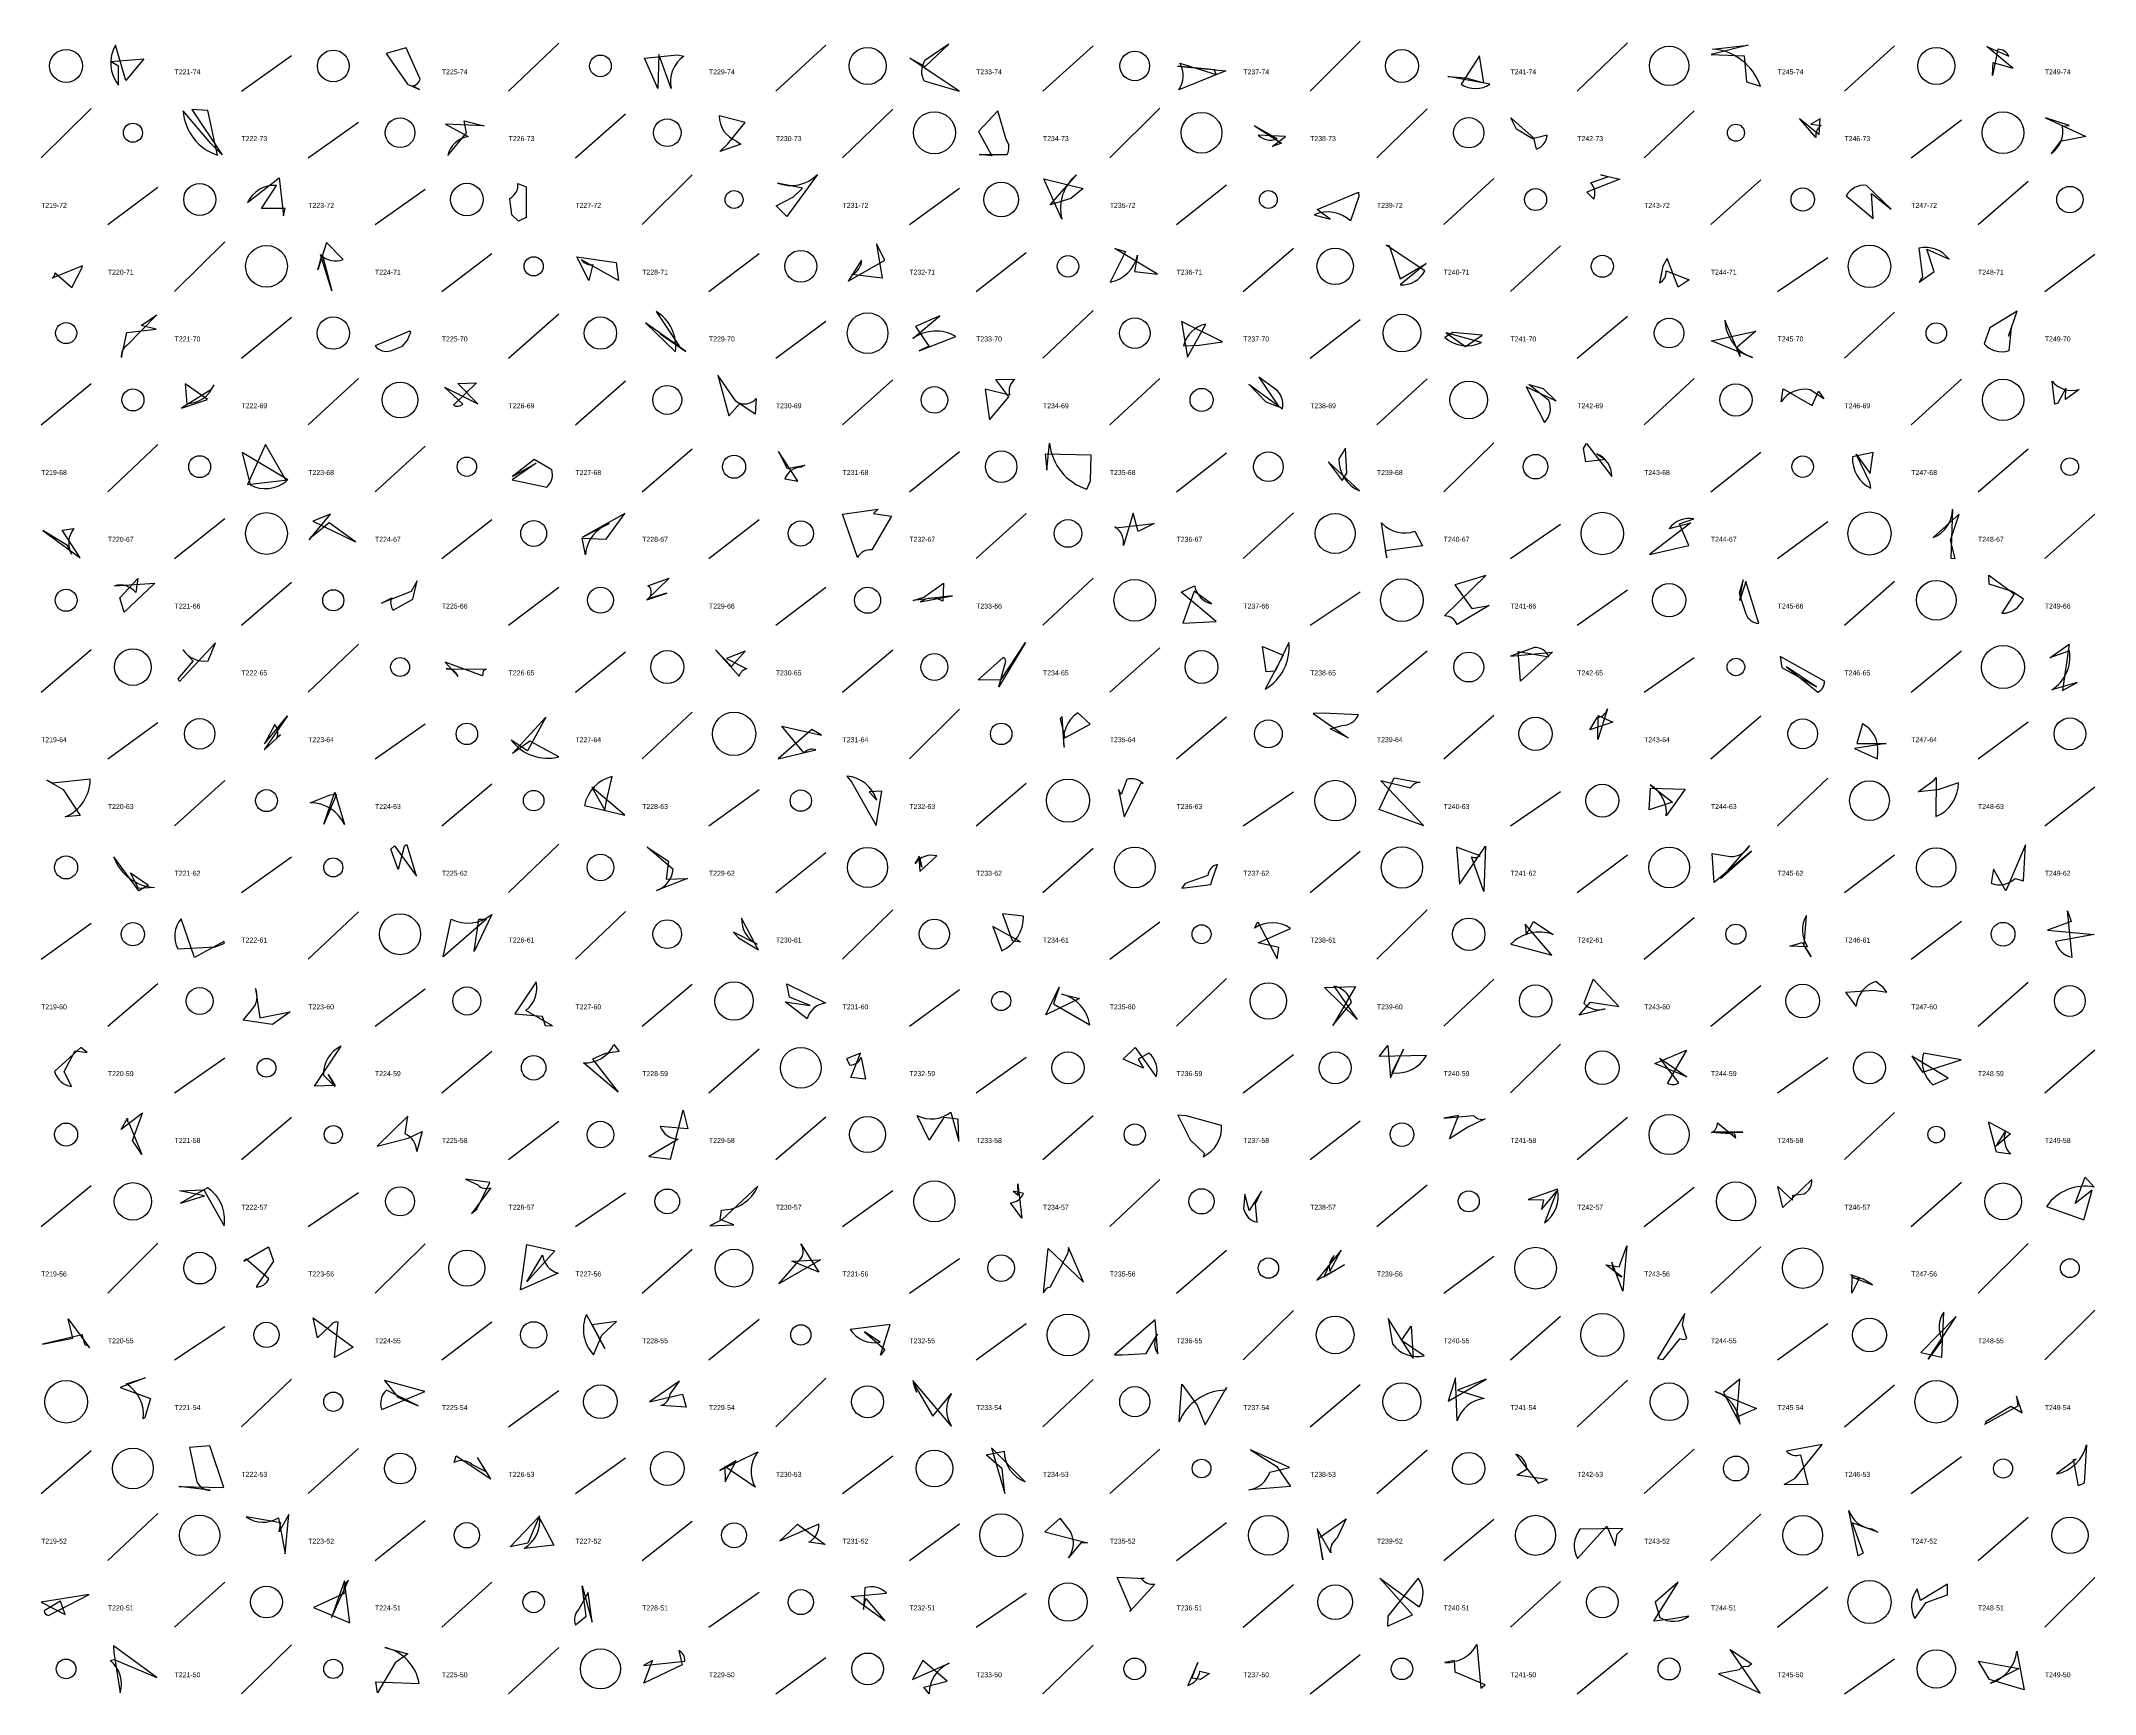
# Model space of a CAD drawing. Header units: millimetres. Extents: x -1 to 9990, y 0 to 15990.
# Drawn here: x 8760 to 9990, y 2000 to 2990 of the extents above; entities that cross this region are included whole.
import ezdxf

# ---------------------------------------------------------------- set-up
doc = ezdxf.new("R2010")
doc.units = ezdxf.units.MM
doc.layers.add('TEXT', color=3, linetype='Continuous')
doc.layers.add('WALL', color=1, linetype='Continuous')

msp = doc.modelspace()

# ---------------------------------------------------------------- linework, layer by layer
for points in [[(8821.6, 2979.2), (8810.7, 2966.2), (8804.5, 2987.5, 0.3), (8806.3, 2963.4), (8806.3, 2974.8), (8801.6, 2977.6)], [(8979.5, 2964), (8986.6, 2960.9), (8982.4, 2963.1, 0.3), (8987.1, 2967.1), (8978.7, 2985.9), (8966.7, 2982.5)], [(9121.4, 2979.7), (9141.1, 2981.6), (9144.9, 2980.9, 0.3), (9137.4, 2961.4), (9129.9, 2981.8), (9129.4, 2961.4)], [(9289.5, 2974.6), (9303.6, 2988), (9289.3, 2978.2, 0.3), (9288.9, 2966), (9309.8, 2960), (9280.2, 2979.6)], [(9440.5, 2974.8), (9469.5, 2972), (9441.3, 2960.6, 0.3), (9442, 2976.6), (9463.7, 2969.9), (9462.7, 2972.7)], [(9624.1, 2964.8), (9621.4, 2981.1), (9610.5, 2964.1, 0.3), (9627.7, 2964.1), (9602.4, 2968.7), (9613.2, 2967.9)], [(9779.9, 2981.1), (9781.4, 2965.4), (9789.7, 2962.9, 0.3), (9760.9, 2985.1), (9782.3, 2987.4), (9760.1, 2981.9)], [(9940.9, 2973.6), (9925.3, 2986.6), (9938.5, 2980.8, 0.3), (9931.9, 2985), (9928.6, 2969.2), (9929, 2977.1)], [(8868.5, 2921.8), (8861.6, 2928.6), (8845, 2948.1, 0.3), (8865.7, 2921.5), (8859.8, 2948.3), (8850.3, 2949)], [(9025.4, 2939.2), (9002.2, 2940.1), (9015.7, 2932.7, 0.3), (9003.6, 2921.4), (9014.7, 2934.9), (9013.4, 2942.1)], [(9171.3, 2928.4), (9181.6, 2941.2), (9166, 2945.1, 0.3), (9176.4, 2930), (9179, 2928.2), (9166.4, 2923.7)], [(9329.4, 2921.1), (9321.7, 2922), (9338.6, 2922, 0.3), (9338, 2930.9), (9332.9, 2948.2), (9321.4, 2935.8)], [(9640.2, 2944), (9653.7, 2932), (9655.4, 2925.1, 0.3), (9662, 2933.6), (9653.1, 2931.4), (9643.6, 2937.2)], [(9825.5, 2943.4), (9819.8, 2940.2), (9826, 2939.3, 0.3), (9822.9, 2932.2), (9813.1, 2943.6), (9824.9, 2933.9)], [(9984.5, 2932.7), (9969.1, 2929.8), (9963.7, 2922.6, 0.3), (9970.6, 2938.9), (9974.5, 2939.4), (9960.4, 2944)], [(9497.2, 2926.8), (9505.2, 2932.8), (9488.9, 2933.5, 0.3), (9500.2, 2931.4), (9486.6, 2939.1), (9502.9, 2928.7)], [(8906.1, 2889.6), (8892, 2889.7), (8900.9, 2903.5, 0.3), (8883.6, 2893.2), (8902.6, 2908), (8905.1, 2885.3)], [(9046, 2882), (9042, 2885.9), (9040.7, 2895.7, 0.3), (9045.6, 2904.7), (9050.6, 2902.7), (9050.5, 2884.2)], [(9210.7, 2896.7), (9215.9, 2901.9), (9201, 2904.9, 0.3), (9224.9, 2910), (9206.6, 2884.9), (9200.2, 2891.2)], [(9376.7, 2895.6), (9364.3, 2891.9), (9380.1, 2909.7, 0.3), (9371.4, 2883.2), (9360.5, 2907.3), (9384, 2901.7)], [(9705.4, 2907.1), (9685.7, 2899.4), (9689.9, 2895.2, 0.3), (9688, 2905.1), (9698.3, 2908.6), (9694.1, 2909.7)], [(9856.2, 2898.6), (9867.9, 2889.3), (9853.3, 2903.5, 0.3), (9841, 2897.2), (9845.6, 2893.4), (9857.1, 2883.7)], [(9549, 2899.4), (9549.2, 2896.8), (9544.1, 2882.2, 0.3), (9522.5, 2885.9), (9532.1, 2883.2), (9524.3, 2889.1)], [(8928.4, 2862), (8934.2, 2840.3), (8927.3, 2862, 0.3), (8941, 2859.1), (8930.9, 2869.2), (8925.7, 2852.8)], [(9260.3, 2868.5), (9263.7, 2848), (9245.5, 2850.1, 0.3), (9251.4, 2858.6), (9243.4, 2846.2), (9265.4, 2858.7)], [(9574, 2847.6), (9589.4, 2856.6), (9574, 2843.9, 0.3), (9588.7, 2852.3), (9565.6, 2867.7), (9567.3, 2867.5)], [(9893.7, 2851.8), (9889.4, 2865.2), (9902.7, 2859.2, 0.3), (9884.5, 2865.8), (9886.7, 2848.7), (9884.7, 2845.6)], [(8784.5, 2853.8), (8784.9, 2855.2), (8766.6, 2847.9, 0.3), (8768.4, 2851.1), (8768.8, 2850.7), (8778.4, 2842.3)], [(9104.5, 2857.2), (9105.9, 2846.6), (9083.7, 2858.8, 0.3), (9090.5, 2856.1), (9088, 2846.5), (9080.8, 2860.7)], [(9403, 2865.7), (9409.5, 2863.8), (9400.2, 2845.5, 0.3), (9416.6, 2861.6), (9414.9, 2851.9), (9428.6, 2850.3)], [(9733.8, 2859.7), (9731.2, 2855), (9729.3, 2845.1, 0.3), (9733.2, 2852.3), (9747, 2847), (9740.4, 2842.5)], [(8819.9, 2819.5), (8829.3, 2826), (8811.3, 2807.5, 0.3), (8808.1, 2800.4), (8811.3, 2815.4), (8829, 2817.4)], [(9146.2, 2804), (9121.9, 2821.2), (9139.9, 2803.8, 0.3), (9128.3, 2828), (9142.4, 2806.9), (9130.8, 2814.6)], [(9291.7, 2807.1), (9285.9, 2804.4), (9307.8, 2813, 0.3), (9282.1, 2811.7), (9298.2, 2825.4), (9283.6, 2818.9)], [(9443, 2822), (9446.5, 2800.5), (9457.6, 2820.4, 0.3), (9444.2, 2807.3), (9453.6, 2807.8), (9467.5, 2809.7)], [(9775.8, 2806.5), (9777.6, 2801), (9768.3, 2822.8, 0.3), (9785, 2800.3), (9760.4, 2810.4), (9787, 2816.1)], [(9943.5, 2828.1), (9927, 2818.1), (9923.6, 2808.6, 0.3), (9938.6, 2804.5), (9940, 2818.2), (9938.2, 2813.1)], [(8981.5, 2815.5), (8980.6, 2816.2), (8960, 2807.3, 0.3), (8969.4, 2804.4), (8976.5, 2807.2), (8979.5, 2810.8)], [(9623.1, 2813.7), (9605.4, 2815.4), (9600.7, 2812.4, 0.3), (9622.7, 2809.4), (9601.4, 2815.1), (9613.1, 2806.9)], [(8859.7, 2775.2), (8846.3, 2784.7), (8847.2, 2772.7, 0.3), (8863.5, 2784), (8861.7, 2781), (8844.1, 2770.1)], [(9009.5, 2784.9), (9020.7, 2785.3), (9006.9, 2771.8, 0.3), (9012.5, 2772.5), (9001.6, 2782.7), (9021.5, 2772.7)], [(9165.3, 2789.8), (9171.8, 2765.5), (9178.7, 2773, 0.3), (9188.2, 2775.8), (9187.6, 2766.5), (9176.1, 2774.2)], [(9339.5, 2776.9), (9331.7, 2787.3), (9343.1, 2787.4, 0.3), (9340, 2777.8), (9325.4, 2781.5), (9327.9, 2763)], [(9493.6, 2773.7), (9483.2, 2784.4), (9503.5, 2769.7, 0.3), (9498.7, 2781.9), (9489.2, 2788.6), (9501.5, 2770.7)], [(9667.3, 2774.2), (9649.3, 2782.8), (9660.4, 2761.5, 0.3), (9663, 2774.7), (9651, 2784.2), (9659.6, 2781.8)], [(9824.4, 2780.3), (9827.6, 2775.7), (9819.5, 2781.1, 0.3), (9802.1, 2773.9), (9803.3, 2781.6), (9820.7, 2771.7)], [(9967.7, 2773.1), (9965.9, 2772.5), (9964.3, 2786.3, 0.3), (9980.5, 2781.2), (9972.3, 2775.2), (9972.6, 2782.1)], [(8907.7, 2727.2), (8880.5, 2743.5), (8885.2, 2724.1, 0.3), (8906.9, 2726.4), (8894.4, 2748.3), (8883.7, 2724.3)], [(9206.9, 2733.9), (9217.3, 2735.9), (9215.2, 2734.8, 0.3), (9205.4, 2727.7), (9213.3, 2726.3), (9201.6, 2744.1)], [(9361.4, 2742.5), (9362.4, 2732.9), (9364, 2749.1, 0.3), (9386.3, 2721.5), (9388.5, 2726.5), (9388.8, 2741.8)], [(9542, 2731.2), (9541.2, 2746.1), (9537.1, 2739.7, 0.3), (9549.5, 2720.5), (9530.9, 2737.9), (9539.1, 2726.8)], [(9683.8, 2745.8), (9685.5, 2748.8), (9700.7, 2729.2, 0.3), (9691.8, 2742.7), (9696.9, 2739.4), (9685.2, 2737.9)], [(9855.4, 2730.9), (9857.1, 2743.4), (9844.8, 2740.9, 0.3), (9855.7, 2722.1), (9855.1, 2725.5), (9847, 2742.5)], [(9056.5, 2737.1), (9042.1, 2727.1), (9062.9, 2722.8, 0.3), (9065.8, 2733.2), (9055.2, 2739.3), (9042.3, 2729.2)], [(8948.4, 2689.9), (8932.6, 2701.3), (8922.8, 2693.3, 0.3), (8920.6, 2691.1), (8933.4, 2706.5), (8922.8, 2702.4)], [(9109.5, 2706.9), (9084.3, 2692.8), (9100.3, 2700.9, 0.3), (9086, 2682.2), (9084, 2692.1), (9098.5, 2691.5)], [(9258.5, 2707), (9269.2, 2705.3), (9257.5, 2685.2, 0.3), (9248.9, 2680.6), (9240, 2706.5), (9261.4, 2709.5)], [(9417.1, 2696.1), (9414.1, 2707.2), (9408.2, 2687.8, 0.3), (9403.1, 2698.9), (9403.5, 2698.3), (9426.6, 2701)], [(9903.6, 2691), (9908.7, 2706.5), (9893.2, 2692.6, 0.3), (9904.7, 2709.5), (9903.7, 2680.2), (9906.4, 2680.1)], [(8783.4, 2680.5), (8772.6, 2696.9), (8779.6, 2698, 0.3), (8778.2, 2682.6), (8775.8, 2687.7), (8761, 2696.8)], [(9565.9, 2680.5), (9562.8, 2701.3), (9563.2, 2701, 0.3), (9582.7, 2696.4), (9587.3, 2687.6), (9564.9, 2684.6)], [(9746.9, 2687.8), (9741.3, 2700.8), (9749.8, 2703.7, 0.3), (9735.1, 2697.9), (9748, 2701.4), (9723.3, 2682.4)], [(9616.8, 2650.1), (9627.2, 2651.9), (9608.1, 2640.4, 0.3), (9600.5, 2645.7), (9625.3, 2669.9), (9606.7, 2664.3)], [(9926.4, 2670), (9941.6, 2658.8), (9934.3, 2647.2, 0.3), (9947.2, 2655.7), (9940.5, 2660.3), (9926.7, 2664.6)], [(8807.1, 2656.4), (8818, 2668), (8816.7, 2659.6, 0.3), (8803.9, 2663.7), (8828.1, 2665.3), (8809.7, 2647.8)], [(8981.7, 2660.2), (8963.8, 2653.3), (8970.1, 2656.5, 0.3), (8970.9, 2649.1), (8982.7, 2655.7), (8985.2, 2666.7)], [(9122.7, 2655.3), (9134.8, 2659.3), (9124, 2656, 0.3), (9124.8, 2662.4), (9123.4, 2663.6), (9136.1, 2668.2)], [(9288.6, 2656.9), (9300.4, 2665.3), (9300.1, 2654.5, 0.3), (9286.5, 2654), (9305.9, 2657.7), (9282.2, 2654.8)], [(9463.7, 2642.3), (9442.7, 2659.9), (9450.8, 2663.6, 0.3), (9461, 2652.9), (9450.5, 2660.5), (9443.7, 2641.3)], [(9779.4, 2667.2), (9777, 2659.2), (9781, 2646.8, 0.3), (9788.7, 2641.1), (9780.9, 2666.2), (9777.4, 2654.9)], [(8842.1, 2607.9), (8851.1, 2618.5), (8844.9, 2625.4, 0.3), (8860, 2618.8), (8864.5, 2629.6), (8842.8, 2606.4)], [(9181.6, 2624.6), (9170.5, 2620.2), (9182.7, 2613.9, 0.3), (9178.1, 2609.6), (9163.9, 2625.4), (9173.4, 2615.4)], [(9349.6, 2629.7), (9333.6, 2603.2), (9337.8, 2618.5, 0.3), (9336.2, 2620.7), (9321.3, 2607.4), (9335, 2607.6)], [(9491.4, 2627.4), (9503.9, 2622.1), (9493, 2601.7, 0.3), (9507.2, 2629.8), (9499.1, 2612.6), (9493.7, 2612.1)], [(9645.9, 2606.6), (9644.5, 2624.4), (9663, 2621.1, 0.3), (9654.4, 2626.8), (9640.1, 2621.5), (9665.1, 2623.9)], [(9823.3, 2603.1), (9805.2, 2615.1), (9824.1, 2600, 0.3), (9828.1, 2606.5), (9801.5, 2621.3), (9802.4, 2614.7)], [(9970.6, 2601), (9979.4, 2605.7), (9964.1, 2601.4, 0.3), (9974.8, 2624.7), (9962.9, 2620.6), (9974.6, 2628.7)], [(9024.4, 2609.7), (9002, 2617.9), (9009.8, 2609.3, 0.3), (9002.6, 2614), (9026.5, 2613.7), (9024.7, 2612.8)], [(8893.7, 2565.4), (8903.3, 2574.4), (8901.3, 2572.8, 0.3), (8899.9, 2580.5), (8893.9, 2569.1), (8907.5, 2585.8)], [(9062.2, 2584.9), (9051.4, 2564.8), (9041.6, 2571.2, 0.3), (9070, 2561.2), (9052.7, 2570.7), (9042.4, 2563.3)], [(9373.1, 2572.7), (9388.2, 2580.8), (9380.8, 2587.6, 0.3), (9372.7, 2567), (9371.5, 2585.3), (9370.3, 2583.9)], [(9542.7, 2572.7), (9532, 2578), (9539.2, 2580, 0.3), (9548.9, 2586.3), (9527.6, 2587.4), (9521.8, 2587.2)], [(9701.2, 2581.9), (9687.6, 2577.4), (9692, 2584.7, 0.3), (9698.1, 2590), (9692.4, 2571.7), (9692.5, 2586)], [(9221.6, 2577.6), (9201.5, 2560.1), (9224, 2565.4, 0.3), (9216.8, 2563.6), (9203.7, 2579.5), (9227.3, 2574.2)], [(9846.1, 2566.2), (9859.8, 2560.1), (9859.9, 2564.3, 0.3), (9850.9, 2581), (9847.5, 2569.3), (9865, 2569.2)], [(8773.3, 2541.6), (8783.5, 2526.1), (8774.5, 2525.3, 0.3), (8789.4, 2547.9), (8766.9, 2545.5), (8763.5, 2547.2)], [(9097.7, 2529.3), (9098.6, 2534.8), (9102, 2549.4, 0.3), (9085.5, 2532.1), (9109.5, 2526.3), (9089.8, 2543)], [(9263.5, 2540.6), (9255.9, 2540.2), (9260.5, 2535.3, 0.3), (9242.6, 2549.7), (9245.4, 2546.2), (9260.1, 2520.2)], [(9408.6, 2525.2), (9419.1, 2545.9), (9420, 2545.2, 0.3), (9410.2, 2547.6), (9406.9, 2538.7), (9405.3, 2541.7)], [(9561.3, 2529.7), (9570.3, 2548.7), (9586, 2545.9, 0.3), (9580.1, 2542.4), (9562.4, 2546.8), (9588.1, 2520)], [(9893.7, 2547.2), (9894.9, 2548.9), (9894.8, 2525.4, 0.3), (9908.3, 2545.7), (9895.9, 2541.4), (9884.2, 2540.2)], [(8929.3, 2520.9), (8935.9, 2540.1), (8941.7, 2520.7, 0.3), (8921.2, 2533.6), (8933.1, 2538.4), (8937, 2538.6)], [(9723.9, 2542.4), (9744.7, 2541.8), (9733.3, 2525.8, 0.3), (9723.6, 2544.4), (9737.1, 2534), (9723, 2529.5)], [(8824.4, 2484.4), (8818.5, 2481), (8803.5, 2501.3, 0.3), (8828, 2483), (8818.3, 2482.3), (8813.6, 2491.8)], [(8971.6, 2508), (8984.8, 2489.7), (8979.3, 2508.4, 0.3), (8977.4, 2507.5), (8973.9, 2493.8), (8969.5, 2506)], [(9134.3, 2488), (9147.2, 2488.4), (9128.6, 2481.2, 0.3), (9138.5, 2493.8), (9122.9, 2507.1), (9135.7, 2498.8)], [(9285.7, 2501.8), (9286.2, 2492.5), (9296.5, 2501.9, 0.3), (9283.4, 2497.3), (9286.1, 2501.3), (9287.5, 2495.2)], [(9625.1, 2507.7), (9624, 2480.5), (9616.7, 2501.3, 0.3), (9621.8, 2502), (9607.6, 2507.1), (9609.5, 2485)], [(9761.9, 2485.9), (9760.8, 2503.4), (9771.5, 2501.6, 0.3), (9783.2, 2508.2), (9765.7, 2488.3), (9784.3, 2504.8)], [(9936.7, 2481), (9929.3, 2494), (9927.8, 2485.6, 0.3), (9942.2, 2488.4), (9947.3, 2487), (9948.5, 2508.5)], [(9460.6, 2484.7), (9461.4, 2487.5), (9464.5, 2496.8, 0.3), (9458.7, 2490.2), (9445.2, 2485.3), (9443.1, 2482.6)], [(8869.4, 2450.6), (8851.9, 2441.1), (8843.8, 2464.2, 0.3), (8841.9, 2446.2), (8864.4, 2447.4), (8869.9, 2449.7)], [(9026.7, 2464), (9000.8, 2441.4), (9005.5, 2464, 0.3), (9029.9, 2466.9), (9019.4, 2444.7), (9022.2, 2464.1)], [(9189.6, 2445.7), (9188.7, 2447.3), (9179.5, 2464.6, 0.3), (9188.8, 2449.1), (9174.6, 2456.2), (9177.6, 2452.8)], [(9346.5, 2450.4), (9330, 2459.7), (9335.3, 2445, 0.3), (9348.3, 2465.8), (9335.8, 2467.3), (9341.6, 2451.2)], [(9501.2, 2447.1), (9488.9, 2449.8), (9508.2, 2458.5, 0.3), (9486.6, 2458.7), (9488.7, 2462.5), (9500.2, 2440.3)], [(9649.4, 2454.6), (9653.7, 2462.6), (9665.5, 2454.8, 0.3), (9640.3, 2449), (9664.8, 2442.5), (9648.8, 2461)], [(9820, 2441.4), (9815.8, 2448.3), (9817.3, 2466.3, 0.3), (9817.9, 2447.5), (9807.3, 2447.9), (9814.6, 2450)], [(9961.6, 2457.5), (9989.5, 2454.9), (9966.4, 2450.6, 0.3), (9976.4, 2441.2), (9973.6, 2468.9), (9975.7, 2462.6)], [(9061.8, 2400.4), (9066.3, 2400.1), (9050.4, 2409.4, 0.3), (9056.4, 2426.5), (9043.7, 2407.4), (9060, 2405.9)], [(9208.2, 2417.2), (9206.6, 2425.2), (9229.7, 2413.8, 0.3), (9218.8, 2404.3), (9205.6, 2414.4), (9220.6, 2412.3)], [(9369.8, 2423.3), (9366.3, 2413.3), (9388, 2400.7, 0.3), (9371.4, 2419.1), (9381.9, 2416.4), (9361.8, 2406.8)], [(9547.1, 2423.7), (9533.6, 2400.3), (9544.7, 2414.1, 0.3), (9534.2, 2423.9), (9548.2, 2403.9), (9528.7, 2423.1)], [(9704.8, 2411.8), (9689.5, 2428.1), (9684, 2413.6, 0.3), (9696.7, 2410.4), (9681.1, 2406.6), (9687.9, 2414.3)], [(9865.3, 2420.3), (9863.4, 2422.9), (9858.7, 2426.7, 0.3), (9847.1, 2412), (9840.8, 2420.3), (9857.6, 2421.4)], [(8898.5, 2400.9), (8881.1, 2403.6), (8886.2, 2409.7, 0.3), (8888.4, 2422.5), (8891.1, 2404.9), (8909.1, 2408.5)], [(8787.7, 2384.2), (8783.8, 2387.2), (8768.1, 2372.8, 0.3), (8778.3, 2363.7), (8773.8, 2372.7), (8780.4, 2385.1)], [(8936.1, 2364.3), (8923.7, 2363.9), (8939.7, 2387.9, 0.3), (8929.1, 2370.5), (8936.2, 2363.6), (8932, 2370.9)], [(9090.2, 2380.1), (9105.6, 2360.3), (9084.8, 2377.9, 0.3), (9103.1, 2388.9), (9106.2, 2384.7), (9097.9, 2383.5)], [(9408.1, 2380.2), (9415.2, 2387.2), (9427.8, 2369.5, 0.3), (9423.5, 2383.7), (9417.1, 2380.1), (9420.3, 2374.8)], [(9568.1, 2369), (9576, 2386.2), (9569, 2371.9, 0.3), (9589.7, 2382.3), (9561.3, 2381.7), (9566.5, 2388.4)], [(9250.8, 2383.8), (9242.3, 2380.3), (9244.4, 2376.6, 0.3), (9251.1, 2381.1), (9253.7, 2368.1), (9244.9, 2369.2)], [(9726.4, 2377.5), (9745.4, 2385.5), (9734.1, 2365.9, 0.3), (9740.8, 2366), (9729.4, 2380.7), (9745.7, 2369.5)], [(9886.7, 2372.3), (9909.9, 2379.7), (9887.4, 2383.8, 0.3), (9893, 2364.7), (9902.1, 2368.7), (9880.3, 2381.9)], [(9144.6, 2349.7), (9147.4, 2338.4), (9130.7, 2339.9, 0.3), (9141.6, 2332.2), (9124, 2321.8), (9136.9, 2320.2)], [(8820.7, 2347.8), (8808, 2338), (8811.8, 2344.8, 0.3), (8812.7, 2341.6), (8820.3, 2323.1), (8814.7, 2331.5)], [(8979.9, 2332.9), (8988.2, 2336.9), (8985, 2324.8, 0.3), (8978, 2335.5), (8979.6, 2346.1), (8961.2, 2328)], [(9300.6, 2345.2), (9291.8, 2331.7), (9284.6, 2346.5, 0.3), (9304.9, 2348.5), (9309.6, 2331), (9309.2, 2344.3)], [(9448.2, 2331.9), (9456.8, 2323.7), (9455.9, 2321.7, 0.3), (9467, 2340.5), (9445.7, 2346.3), (9440.8, 2346.6)], [(9608.9, 2346.4), (9600.1, 2344.8), (9617.9, 2346.4, 0.3), (9624.9, 2344.4), (9614.4, 2339.5), (9603.4, 2332.4)], [(9760.1, 2336.3), (9779.2, 2336.4), (9760.8, 2336.4, 0.3), (9764, 2342.1), (9775, 2333.1), (9774.3, 2335.2)], [(9939.5, 2335.5), (9930.9, 2328), (9936.6, 2337.2, 0.3), (9939.5, 2323.3), (9931, 2324.4), (9926.3, 2342.7)], [(8842.9, 2301.4), (8857.4, 2302), (8869.6, 2280.4, 0.3), (8859.6, 2303.1), (8843.5, 2293.9), (8857.8, 2298.4)], [(9028.8, 2306.2), (9014.1, 2308.3), (9021.5, 2304.8, 0.3), (9029.4, 2303.2), (9017.8, 2287.8), (9021, 2290.3)], [(9174.9, 2281), (9166.7, 2284.1), (9167.5, 2289.8, 0.3), (9189.2, 2304), (9167.6, 2283.9), (9160.6, 2280.4)], [(9345, 2305.4), (9347.3, 2284.9), (9340.5, 2294.2, 0.3), (9348.3, 2299.7), (9342.1, 2301.1), (9345.1, 2298.8)], [(9483.5, 2289.6), (9481, 2299.3), (9480.2, 2290.6, 0.3), (9488.2, 2282.5), (9487.2, 2293.6), (9490.8, 2301.1)], [(9658.6, 2290.2), (9667.7, 2301.1), (9660.4, 2282.1, 0.3), (9668.2, 2302.4), (9650.5, 2296.1), (9659.8, 2296)], [(9808.9, 2295.7), (9809.1, 2298.7), (9815.9, 2299.6, 0.3), (9820.5, 2308), (9803, 2291.3), (9800.2, 2303.8)], [(9978.2, 2293.7), (9984.1, 2309.4), (9989.5, 2303.5, 0.3), (9961.1, 2292), (9983.4, 2284), (9988.4, 2301.8)], [(8896.1, 2267.8), (8899.1, 2259.1), (8888.8, 2243.8, 0.3), (8896.4, 2248.6), (8882.8, 2260.4), (8881.4, 2259.1)], [(9067.7, 2265.4), (9051, 2246.9), (9060.3, 2262.8, 0.3), (9069.7, 2252), (9047.2, 2242), (9050.9, 2269.2)], [(9226.7, 2259.9), (9201.9, 2245.6), (9215.2, 2261, 0.3), (9215, 2269.5), (9225.8, 2252.6), (9209.6, 2259.1)], [(9375.3, 2267.4), (9374.9, 2264), (9364.2, 2243.5, 0.3), (9360.3, 2240.2), (9363.1, 2266.8), (9384.3, 2246.7)], [(9540.6, 2257), (9528.2, 2249.6), (9534.5, 2262.6, 0.3), (9531.9, 2253), (9538.5, 2265.8), (9524, 2247.8)], [(9709.6, 2268.4), (9707.3, 2241.2), (9700.7, 2258.6, 0.3), (9706.6, 2249.7), (9697.1, 2257), (9705, 2255.8)], [(9856.8, 2245.1), (9851.3, 2248.5), (9843.9, 2250.9, 0.3), (9848.9, 2248.8), (9844.4, 2240), (9844.6, 2249.5)], [(9090.1, 2221.1), (9097.7, 2206.8), (9086.6, 2227.3, 0.3), (9090.9, 2203.1), (9095.8, 2214.9), (9104.7, 2223.1)], [(9728, 2200.9), (9731.5, 2200.3), (9741.7, 2212.9, 0.3), (9745.6, 2212.8), (9743.1, 2220.9), (9744.5, 2227.9)], [(9885.7, 2204.5), (9898.3, 2201.6), (9899.6, 2228.7, 0.3), (9898.8, 2212.1), (9890.1, 2200.5), (9906.9, 2226)], [(8779.1, 2213), (8776.2, 2224.7), (8789, 2207.2, 0.3), (8786.5, 2208.8), (8784.7, 2215), (8760.8, 2209.5)], [(8946.9, 2207.6), (8935.8, 2201.4), (8937.9, 2222.7, 0.3), (8933.7, 2221.1), (8925.5, 2213.2), (8922.9, 2225.2)], [(9262.8, 2202.9), (9268.5, 2221.2), (9244.5, 2218.3, 0.3), (9262.5, 2210.6), (9253.1, 2216.8), (9265.3, 2206.3)], [(9407.5, 2203), (9421.8, 2203.8), (9428.6, 2215.4, 0.3), (9428.7, 2203.6), (9427.3, 2224), (9402.9, 2203)], [(9581.8, 2201), (9566.7, 2224.8), (9569.3, 2209.6, 0.3), (9588.3, 2202.5), (9574.7, 2211.7), (9580.6, 2220.3)], [(8825.6, 2176.9), (8822.2, 2165.5), (8821.2, 2164.7, 0.3), (8810.9, 2185.7), (8822.4, 2189.4), (8807.4, 2183.6)], [(8973.6, 2177.7), (8985.9, 2172.5), (8966.8, 2182, 0.3), (8964, 2170.4), (8989.8, 2181.2), (8965.6, 2187.8)], [(9144.1, 2179.5), (9146.3, 2171.8), (9131.2, 2172.8, 0.3), (9136.8, 2179.6), (9142.3, 2187.3), (9124.4, 2174.9)], [(9282.4, 2186.2), (9294, 2166.3), (9305.2, 2179.9, 0.3), (9305.3, 2160.3), (9282.1, 2187.8), (9284.2, 2180.7)], [(9457.1, 2161.1), (9469.9, 2183.5), (9469.4, 2181.9, 0.3), (9441.6, 2163), (9443.1, 2185.6), (9452.4, 2172.9)], [(9625.5, 2188.6), (9608.2, 2181.9), (9624.3, 2176.9, 0.3), (9608, 2163.6), (9607.1, 2189.3), (9602.6, 2175.4)], [(9777.4, 2188.6), (9767.6, 2180.5), (9777.5, 2161.6, 0.3), (9762.5, 2181.2), (9787.4, 2170.9), (9775.5, 2165.8)], [(9943.1, 2178.4), (9943.9, 2172.3), (9923.8, 2161.4, 0.3), (9924.8, 2163.4), (9939.6, 2172.3), (9946.4, 2168.4)], [(8861, 2148.6), (8848.8, 2147.5), (8853.2, 2127.1, 0.3), (8861.3, 2122), (8842.5, 2124.2), (8869.5, 2123.6)], [(9021.3, 2141.5), (9026.1, 2133.3), (9018, 2137.5, 0.3), (9007.4, 2138.7), (9008.5, 2142.5), (9029.4, 2128.9)], [(9176.2, 2139.6), (9166.5, 2133.9), (9189.3, 2144.9, 0.3), (9187.6, 2123.9), (9169.5, 2136.3), (9169.6, 2127)], [(9335.5, 2134.9), (9325.9, 2143.1), (9336.7, 2145.3, 0.3), (9349.3, 2127), (9329.1, 2147.3), (9337.2, 2120)], [(9500.1, 2136.3), (9508.2, 2124.3), (9483.2, 2122.3, 0.3), (9495.8, 2132.9), (9507.7, 2135.6), (9484.3, 2146.1)], [(9652.1, 2129.8), (9643.7, 2131), (9649.9, 2134.9, 0.3), (9643.2, 2143.6), (9656.6, 2126.3), (9662.2, 2128.5)], [(9810.5, 2129.2), (9826.7, 2149.3), (9805.3, 2145.4, 0.3), (9813.7, 2143.2), (9818.1, 2125.3), (9803.8, 2125.4)], [(9977.2, 2140.3), (9978.7, 2140.6), (9967, 2131.8, 0.3), (9984.9, 2149.2), (9983.6, 2126.2), (9980.2, 2124.7)], [(8902.5, 2097), (8903.6, 2102.5), (8882.9, 2106.1, 0.3), (8902.2, 2105.4), (8906.2, 2083.9), (8908.3, 2107.5)], [(9058.1, 2106.1), (9067, 2089.1), (9049.4, 2087.1, 0.3), (9058.4, 2106.7), (9051.6, 2090.2), (9040.9, 2088)], [(9386.6, 2090.5), (9382.7, 2090.4), (9375.3, 2081.6, 0.3), (9376.5, 2097.3), (9370.3, 2105.3), (9361.2, 2097)], [(9525.5, 2093.4), (9541.6, 2104.9), (9535.9, 2093, 0.3), (9532.4, 2084.6), (9524.3, 2098.9), (9527.7, 2080.4)], [(9851.3, 2084.3), (9848.2, 2082.8), (9842.7, 2109.9, 0.3), (9856.3, 2098.9), (9859.9, 2096.8), (9844.6, 2102.4)], [(9213.1, 2101.6), (9229.6, 2089.4), (9219.8, 2090.9, 0.3), (9225.7, 2101.7), (9202.3, 2091.4), (9211.8, 2100.4)], [(9703.8, 2095.6), (9707.3, 2099), (9681.6, 2098.6, 0.3), (9680.1, 2081.1), (9697.6, 2100.5), (9702.7, 2088.6)], [(8941.7, 2067.7), (8933.9, 2045.7), (8944.1, 2068.1, 0.3), (8941.5, 2060.1), (8923.1, 2051.7), (8945, 2042.5)], [(9404.4, 2069.9), (9420.6, 2069.2), (9418.9, 2069.3, 0.3), (9427, 2065.8), (9412, 2049.4), (9412.9, 2050.3)], [(9581.3, 2047.4), (9561.7, 2069.4), (9585.4, 2052.1, 0.3), (9584.8, 2069.3), (9566.5, 2046.6), (9566.3, 2040.5)], [(9740.4, 2067), (9726.7, 2054.9), (9729.4, 2045.8, 0.3), (9746.9, 2046.6), (9736, 2044.8), (9725.9, 2043.5)], [(8774.4, 2047.5), (8771.6, 2055.6), (8761.8, 2049.8, 0.3), (8764.5, 2047), (8788.7, 2059.6), (8760.1, 2054.9)], [(9090, 2043), (9087.6, 2060.7), (9082, 2050.8, 0.3), (9080.1, 2041.3), (9086.4, 2046.6), (9084.1, 2064.8)], [(9265.3, 2043.7), (9245.2, 2058.4), (9266.3, 2060.3, 0.3), (9253.4, 2063.5), (9252.6, 2050.6), (9254, 2057.1)], [(9901.8, 2065.8), (9885.5, 2056), (9883.6, 2063, 0.3), (9882.2, 2045.2), (9888.9, 2054.7), (9901.7, 2059.3)], [(9606.8, 2013), (9606.4, 2020.1), (9600.7, 2018.9, 0.3), (9619.8, 2029.6), (9622.2, 2003.5), (9624.8, 2005.4)], [(8803.4, 2028.8), (8803.5, 2024.9), (8807.4, 2000.6, 0.3), (8801.3, 2020.1), (8803.8, 2020.6), (8829.3, 2009.8)], [(8961.5, 2000.7), (8960.4, 2007.3), (8986.5, 2006.2, 0.3), (8965.8, 2027.9), (8979.7, 2024), (8972.1, 2018.6)], [(9126.1, 2020), (9120.8, 2017.1), (9145.6, 2019.6, 0.3), (9141.9, 2026), (9143.9, 2017.4), (9120.9, 2006.4)], [(9288.1, 2020.1), (9281.8, 2008.7), (9303.8, 2018.4, 0.3), (9291.9, 2000.1), (9288.6, 2004), (9302.7, 2007.6)], [(9449.1, 2009.5), (9452.8, 2018.8), (9446.8, 2005.1, 0.3), (9454, 2013.7), (9459.8, 2012.2), (9454.3, 2008.6)], [(9771.5, 2026.7), (9784.5, 2018), (9782.2, 2016.3, 0.3), (9776.9, 2014.4), (9764.6, 2012.1), (9789.6, 2000.4)], [(9920.3, 2019.7), (9944.4, 2015.2), (9927.5, 2006.5, 0.3), (9943.2, 2025.6), (9947.7, 2002.5), (9926.9, 2008.6)]]:
    msp.add_lwpolyline(points, format="xyb", close=True)
for centre, radius in [((8775, 2975), 9.87), ((8935, 2975), 9.55), ((9095, 2975), 6.51), ((9255, 2975), 11.1), ((9415, 2975), 8.86), ((9575, 2975), 9.83), ((9735, 2975), 11.8), ((9895, 2975), 11.1), ((8815, 2935), 5.72), ((8975, 2935), 8.91), ((9135, 2935), 8.26), ((9295, 2935), 12.6), ((9455, 2935), 12.2), ((9615, 2935), 9.1), ((9775, 2935), 5.12), ((9935, 2935), 12.5), ((8855, 2895), 9.6), ((9015, 2895), 9.74), ((9335, 2895), 10.4), ((9975, 2895), 7.89), ((9175, 2895), 5.38), ((9495, 2895), 5.36), ((9655, 2895), 6.6), ((9815, 2895), 6.99), ((8895, 2855), 12.5), ((9535, 2855), 10.9), ((9855, 2855), 12.7), ((9055, 2855), 5.76), ((9215, 2855), 9.54), ((9375, 2855), 6.44), ((9695, 2855), 6.59), ((8775, 2815), 6.32), ((8935, 2815), 9.7), ((9095, 2815), 9.7), ((9255, 2815), 12.2), ((9415, 2815), 9.13), ((9575, 2815), 11.3), ((9735, 2815), 8.86), ((9895, 2815), 6.16), ((8815, 2775), 6.61), ((8975, 2775), 10.7), ((9135, 2775), 8.69), ((9295, 2775), 7.95), ((9455, 2775), 6.9), ((9615, 2775), 11.3), ((9775, 2775), 9.68), ((9935, 2775), 12.4), ((9335, 2735), 9.44), ((9495, 2735), 8.89), ((8855, 2735), 6.56), ((9015, 2735), 5.8), ((9175, 2735), 6.94), ((9655, 2735), 7.37), ((9815, 2735), 6.44), ((9975, 2735), 5.24), ((8895, 2695), 12.5), ((9535, 2695), 12), ((9695, 2695), 12.7), ((9855, 2695), 12.9), ((9055, 2695), 7.77), ((9215, 2695), 7.56), ((9375, 2695), 8.28), ((8775, 2655), 6.58), ((8935, 2655), 6.33), ((9095, 2655), 7.76), ((9255, 2655), 7.81), ((9415, 2655), 12.5), ((9575, 2655), 12.8), ((9735, 2655), 9.99), ((9895, 2655), 11.9), ((8815, 2615), 11), ((8975, 2615), 5.67), ((9135, 2615), 9.9), ((9295, 2615), 8.06), ((9455, 2615), 9.82), ((9615, 2615), 8.95), ((9775, 2615), 5.25), ((9935, 2615), 12.9), ((8855, 2575), 9.13), ((9175, 2575), 13), ((9495, 2575), 8.33), ((9655, 2575), 9.97), ((9815, 2575), 8.91), ((9975, 2575), 9.5), ((9015, 2575), 6.42), ((9335, 2575), 6.42), ((9375, 2535), 12.9), ((9535, 2535), 12.2), ((9855, 2535), 11.9), ((8895, 2535), 6.6), ((9055, 2535), 6.12), ((9215, 2535), 6.41), ((9695, 2535), 9.81), ((8775, 2495), 6.91), ((8935, 2495), 5.69), ((9095, 2495), 7.98), ((9255, 2495), 12), ((9415, 2495), 12.2), ((9575, 2495), 12.4), ((9735, 2495), 12.2), ((9895, 2495), 11.8), ((8815, 2455), 6.94), ((8975, 2455), 12.3), ((9135, 2455), 8.59), ((9295, 2455), 9.04), ((9455, 2455), 5.67), ((9615, 2455), 9.7), ((9775, 2455), 6.03), ((9935, 2455), 7.1), ((9015, 2415), 8.4), ((9175, 2415), 11.5), ((9495, 2415), 10.9), ((9655, 2415), 9.67), ((9815, 2415), 10.1), ((9975, 2415), 9.24), ((8855, 2415), 8.06), ((9335, 2415), 5.74), ((9215, 2375), 12.2), ((8895, 2375), 5.61), ((9055, 2375), 7.35), ((9375, 2375), 9.59), ((9535, 2375), 9.59), ((9695, 2375), 10.1), ((9855, 2375), 9.54), ((8775, 2335), 6.88), ((8935, 2335), 5.42), ((9095, 2335), 7.94), ((9255, 2335), 10.8), ((9415, 2335), 6.39), ((9575, 2335), 7.07), ((9735, 2335), 12), ((9895, 2335), 5.01), ((8815, 2295), 11.2), ((8975, 2295), 8.71), ((9135, 2295), 7.39), ((9295, 2295), 12.3), ((9455, 2295), 7.57), ((9615, 2295), 6.29), ((9775, 2295), 11.7), ((9935, 2295), 11), ((8855, 2255), 9.49), ((9015, 2255), 10.8), ((9175, 2255), 11.3), ((9655, 2255), 12.5), ((9815, 2255), 12.1), ((9335, 2255), 7.97), ((9495, 2255), 6.09), ((9975, 2255), 5.63), ((9375, 2215), 12.5), ((9535, 2215), 11.3), ((9695, 2215), 12.9), ((8895, 2215), 7.57), ((9055, 2215), 7.94), ((9215, 2215), 6.08), ((9855, 2215), 10.1), ((8775, 2175), 12.8), ((8935, 2175), 5.76), ((9095, 2175), 10.1), ((9255, 2175), 9.57), ((9415, 2175), 9.05), ((9575, 2175), 11.4), ((9735, 2175), 11.3), ((9895, 2175), 12.8), ((8815, 2135), 12.2), ((8975, 2135), 9.26), ((9135, 2135), 10.1), ((9295, 2135), 11), ((9455, 2135), 5.59), ((9615, 2135), 9.66), ((9775, 2135), 7.47), ((9935, 2135), 5.7), ((8855, 2095), 12.1), ((9335, 2095), 12.9), ((9495, 2095), 11.9), ((9655, 2095), 12), ((9815, 2095), 11.9), ((9975, 2095), 10.9), ((9015, 2095), 7.58), ((9175, 2095), 7.46), ((9375, 2055), 11.5), ((9855, 2055), 12.9), ((8895, 2055), 9.49), ((9055, 2055), 6.41), ((9215, 2055), 7.52), ((9535, 2055), 10.4), ((9695, 2055), 9.39), ((8775, 2015), 5.87), ((8935, 2015), 5.73), ((9095, 2015), 12), ((9255, 2015), 9.51), ((9415, 2015), 6.47), ((9575, 2015), 6.46), ((9735, 2015), 6.61), ((9895, 2015), 11.5)]:
    msp.add_circle(centre, radius)
at = {"layer": 'WALL'}
for p, q in [((9520, 2960), (9550, 2989.9)), ((9680, 2960), (9710, 2988.9)), ((8880, 2960), (8910, 2981.2)), ((9040, 2960), (9070, 2988.7)), ((9200, 2960), (9230, 2987.5)), ((9360, 2960), (9390, 2987.1)), ((9840, 2960), (9870, 2987)), ((8760, 2920), (8790, 2949.5)), ((8920, 2920), (8950, 2941.3)), ((9080, 2920), (9110, 2946.4)), ((9240, 2920), (9270, 2949.1)), ((9400, 2920), (9430, 2949.7)), ((9560, 2920), (9590, 2949.4)), ((9720, 2920), (9750, 2948.1)), ((9880, 2920), (9910, 2942.8)), ((9120, 2880), (9150, 2909.8)), ((9440, 2880), (9470, 2903.9)), ((9600, 2880), (9630, 2907.6)), ((9760, 2880), (9790, 2906.7)), ((9920, 2880), (9950, 2906)), ((8800, 2880), (8830, 2902.5)), ((8960, 2880), (8990, 2901.3)), ((9280, 2880), (9310, 2901.9)), ((8840, 2840), (8870, 2869.7)), ((9640, 2840), (9670, 2867.2)), ((9000, 2840), (9030, 2862.6)), ((9160, 2840), (9190, 2862.7)), ((9320, 2840), (9350, 2863.2)), ((9480, 2840), (9510, 2865.8)), ((9800, 2840), (9830, 2860.2)), ((9960, 2840), (9990, 2862.2)), ((8880, 2800), (8910, 2824.5)), ((9040, 2800), (9070, 2826.6)), ((9200, 2800), (9230, 2822.2)), ((9360, 2800), (9390, 2828.5)), ((9520, 2800), (9550, 2823.1)), ((9680, 2800), (9710, 2825.2)), ((9840, 2800), (9870, 2827.6)), ((8760, 2760), (8790, 2784.9)), ((8920, 2760), (8950, 2787.9)), ((9080, 2760), (9110, 2786.4)), ((9240, 2760), (9270, 2787.1)), ((9400, 2760), (9430, 2787.8)), ((9560, 2760), (9590, 2787.7)), ((9720, 2760), (9750, 2787.9)), ((9880, 2760), (9910, 2787.5)), ((8800, 2720), (8830, 2748.2)), ((8960, 2720), (8990, 2747.2)), ((9120, 2720), (9150, 2745.7)), ((9280, 2720), (9310, 2744)), ((9440, 2720), (9470, 2743.3)), ((9600, 2720), (9630, 2749.2)), ((9760, 2720), (9790, 2743.7)), ((9920, 2720), (9950, 2745.7)), ((9320, 2680), (9350, 2707)), ((9480, 2680), (9510, 2707.3)), ((9960, 2680), (9990, 2706.5)), ((8840, 2680), (8870, 2703.9)), ((9000, 2680), (9030, 2703.3)), ((9160, 2680), (9190, 2703.4)), ((9640, 2680), (9670, 2700.5)), ((9800, 2680), (9830, 2702.2)), ((8880, 2640), (8910, 2665.8)), ((9040, 2640), (9070, 2662.9)), ((9200, 2640), (9230, 2662.8)), ((9360, 2640), (9390, 2668.3)), ((9520, 2640), (9550, 2660.1)), ((9680, 2640), (9710, 2661.3)), ((9840, 2640), (9870, 2666.5)), ((8760, 2600), (8790, 2625.6)), ((8920, 2600), (8950, 2628.7)), ((9080, 2600), (9110, 2624.1)), ((9240, 2600), (9270, 2625.4)), ((9400, 2600), (9430, 2626.6)), ((9560, 2600), (9590, 2624.8)), ((9720, 2600), (9750, 2620.7)), ((9880, 2600), (9910, 2624.8)), ((9120, 2560), (9150, 2587.9)), ((9280, 2560), (9310, 2589.7)), ((9440, 2560), (9470, 2585.2)), ((9600, 2560), (9630, 2586.2)), ((9760, 2560), (9790, 2585.7)), ((8800, 2560), (8830, 2581.7)), ((8960, 2560), (8990, 2580.9)), ((9920, 2560), (9950, 2582.1)), ((8840, 2520), (8870, 2547)), ((9800, 2520), (9830, 2548.4)), ((9000, 2520), (9030, 2545.1)), ((9160, 2520), (9190, 2541.6)), ((9320, 2520), (9350, 2545.4)), ((9480, 2520), (9510, 2540.2)), ((9640, 2520), (9670, 2540.5)), ((9960, 2520), (9990, 2543.2)), ((8880, 2480), (8910, 2501.3)), ((9040, 2480), (9070, 2509)), ((9200, 2480), (9230, 2503.9)), ((9360, 2480), (9390, 2506.6)), ((9520, 2480), (9550, 2504.7)), ((9680, 2480), (9710, 2502.6)), ((9840, 2480), (9870, 2502.5)), ((8760, 2440), (8790, 2461.7)), ((8920, 2440), (8950, 2468.3)), ((9080, 2440), (9110, 2468.6)), ((9240, 2440), (9270, 2469.5)), ((9400, 2440), (9430, 2462.5)), ((9560, 2440), (9590, 2469.5)), ((9720, 2440), (9750, 2465.1)), ((9880, 2440), (9910, 2462.9)), ((8800, 2400), (8830, 2425.4)), ((9120, 2400), (9150, 2425)), ((9440, 2400), (9470, 2428.4)), ((9600, 2400), (9630, 2428)), ((9760, 2400), (9790, 2424.3)), ((9920, 2400), (9950, 2426.2)), ((8960, 2400), (8990, 2422.3)), ((9280, 2400), (9310, 2421.8)), ((9160, 2360), (9190, 2386.3)), ((9640, 2360), (9670, 2389.2)), ((8840, 2360), (8870, 2380.9)), ((9000, 2360), (9030, 2385)), ((9320, 2360), (9350, 2381.3)), ((9480, 2360), (9510, 2383)), ((9800, 2360), (9830, 2381.2)), ((9960, 2360), (9990, 2385.8)), ((8880, 2320), (8910, 2345.5)), ((9040, 2320), (9070, 2343)), ((9200, 2320), (9230, 2345.6)), ((9360, 2320), (9390, 2346.4)), ((9520, 2320), (9550, 2343.3)), ((9680, 2320), (9710, 2345.4)), ((9840, 2320), (9870, 2348.2)), ((8760, 2280), (8790, 2304.5)), ((8920, 2280), (8950, 2300.3)), ((9240, 2280), (9270, 2301.5)), ((9400, 2280), (9430, 2308)), ((9560, 2280), (9590, 2304.9)), ((9720, 2280), (9750, 2303.6)), ((9880, 2280), (9910, 2306.4)), ((9080, 2280), (9110, 2300.1)), ((8800, 2240), (8830, 2269.9)), ((8960, 2240), (8990, 2269.6)), ((9120, 2240), (9150, 2266.4)), ((9440, 2240), (9470, 2265.7)), ((9760, 2240), (9790, 2267.8)), ((9920, 2240), (9950, 2269.7)), ((9280, 2240), (9310, 2260.7)), ((9600, 2240), (9630, 2262.2)), ((9480, 2200), (9510, 2229.6)), ((9960, 2200), (9990, 2229.9)), ((8840, 2200), (8870, 2220.1)), ((9000, 2200), (9030, 2222.9)), ((9160, 2200), (9190, 2224.4)), ((9320, 2200), (9350, 2221.9)), ((9640, 2200), (9670, 2226.2)), ((9800, 2200), (9830, 2221.8)), ((8880, 2160), (8910, 2188.6)), ((9040, 2160), (9070, 2181.8)), ((9200, 2160), (9230, 2189.2)), ((9360, 2160), (9390, 2188.4)), ((9520, 2160), (9550, 2185.4)), ((9680, 2160), (9710, 2187.9)), ((9840, 2160), (9870, 2185.2)), ((8760, 2120), (8790, 2145.8)), ((8920, 2120), (8950, 2147)), ((9080, 2120), (9110, 2141.3)), ((9240, 2120), (9270, 2142.6)), ((9400, 2120), (9430, 2146.5)), ((9560, 2120), (9590, 2146.1)), ((9720, 2120), (9750, 2146.6)), ((9880, 2120), (9910, 2142.2)), ((8800, 2080), (8830, 2108)), ((8960, 2080), (8990, 2103.8)), ((9120, 2080), (9150, 2103.4)), ((9600, 2080), (9630, 2104.6)), ((9760, 2080), (9790, 2107.6)), ((9920, 2080), (9950, 2105.8)), ((9280, 2080), (9310, 2101.8)), ((9440, 2080), (9470, 2102.7)), ((8840, 2040), (8870, 2067)), ((9000, 2040), (9030, 2067)), ((9640, 2040), (9670, 2067.3)), ((9960, 2040), (9990, 2069.8)), ((9160, 2040), (9190, 2060.9)), ((9320, 2040), (9350, 2060.4)), ((9480, 2040), (9510, 2065.6)), ((9800, 2040), (9830, 2064.2)), ((8880, 2000), (8910, 2029.4)), ((9040, 2000), (9070, 2027.9)), ((9200, 2000), (9230, 2021.8)), ((9360, 2000), (9390, 2029.2)), ((9520, 2000), (9550, 2023.6)), ((9680, 2000), (9710, 2024.7)), ((9840, 2000), (9870, 2021))]:
    msp.add_line(p, q, dxfattribs=at)

# ---------------------------------------------------------------- texts
at = {"layer": 'TEXT'}
for s, p in [('T221-74', (8840, 2970)), ('T225-74', (9000, 2970)), ('T229-74', (9160, 2970)), ('T233-74', (9320, 2970)), ('T237-74', (9480, 2970)), ('T241-74', (9640, 2970)), ('T245-74', (9800, 2970)), ('T249-74', (9960, 2970)), ('T222-73', (8880, 2930)), ('T226-73', (9040, 2930)), ('T230-73', (9200, 2930)), ('T234-73', (9360, 2930)), ('T238-73', (9520, 2930)), ('T242-73', (9680, 2930)), ('T246-73', (9840, 2930)), ('T219-72', (8760, 2890)), ('T223-72', (8920, 2890)), ('T227-72', (9080, 2890)), ('T231-72', (9240, 2890)), ('T235-72', (9400, 2890)), ('T239-72', (9560, 2890)), ('T243-72', (9720, 2890)), ('T247-72', (9880, 2890)), ('T220-71', (8800, 2850)), ('T224-71', (8960, 2850)), ('T228-71', (9120, 2850)), ('T232-71', (9280, 2850)), ('T236-71', (9440, 2850)), ('T240-71', (9600, 2850)), ('T244-71', (9760, 2850)), ('T248-71', (9920, 2850)), ('T221-70', (8840, 2810)), ('T225-70', (9000, 2810)), ('T229-70', (9160, 2810)), ('T233-70', (9320, 2810)), ('T237-70', (9480, 2810)), ('T241-70', (9640, 2810)), ('T245-70', (9800, 2810)), ('T249-70', (9960, 2810)), ('T222-69', (8880, 2770)), ('T226-69', (9040, 2770)), ('T230-69', (9200, 2770)), ('T234-69', (9360, 2770)), ('T238-69', (9520, 2770)), ('T242-69', (9680, 2770)), ('T246-69', (9840, 2770)), ('T219-68', (8760, 2730)), ('T223-68', (8920, 2730)), ('T227-68', (9080, 2730)), ('T231-68', (9240, 2730)), ('T235-68', (9400, 2730)), ('T239-68', (9560, 2730)), ('T243-68', (9720, 2730)), ('T247-68', (9880, 2730)), ('T220-67', (8800, 2690)), ('T224-67', (8960, 2690)), ('T228-67', (9120, 2690)), ('T232-67', (9280, 2690)), ('T236-67', (9440, 2690)), ('T240-67', (9600, 2690)), ('T244-67', (9760, 2690)), ('T248-67', (9920, 2690)), ('T221-66', (8840, 2650)), ('T225-66', (9000, 2650)), ('T229-66', (9160, 2650)), ('T233-66', (9320, 2650)), ('T237-66', (9480, 2650)), ('T241-66', (9640, 2650)), ('T245-66', (9800, 2650)), ('T249-66', (9960, 2650)), ('T222-65', (8880, 2610)), ('T226-65', (9040, 2610)), ('T230-65', (9200, 2610)), ('T234-65', (9360, 2610)), ('T238-65', (9520, 2610)), ('T242-65', (9680, 2610)), ('T246-65', (9840, 2610)), ('T219-64', (8760, 2570)), ('T223-64', (8920, 2570)), ('T227-64', (9080, 2570)), ('T231-64', (9240, 2570)), ('T235-64', (9400, 2570)), ('T239-64', (9560, 2570)), ('T243-64', (9720, 2570)), ('T247-64', (9880, 2570)), ('T220-63', (8800, 2530)), ('T224-63', (8960, 2530)), ('T228-63', (9120, 2530)), ('T232-63', (9280, 2530)), ('T236-63', (9440, 2530)), ('T240-63', (9600, 2530)), ('T244-63', (9760, 2530)), ('T248-63', (9920, 2530)), ('T221-62', (8840, 2490)), ('T225-62', (9000, 2490)), ('T229-62', (9160, 2490)), ('T233-62', (9320, 2490)), ('T237-62', (9480, 2490)), ('T241-62', (9640, 2490)), ('T245-62', (9800, 2490)), ('T249-62', (9960, 2490)), ('T222-61', (8880, 2450)), ('T226-61', (9040, 2450)), ('T230-61', (9200, 2450)), ('T234-61', (9360, 2450)), ('T238-61', (9520, 2450)), ('T242-61', (9680, 2450)), ('T246-61', (9840, 2450)), ('T219-60', (8760, 2410)), ('T223-60', (8920, 2410)), ('T227-60', (9080, 2410)), ('T231-60', (9240, 2410)), ('T235-60', (9400, 2410)), ('T239-60', (9560, 2410)), ('T243-60', (9720, 2410)), ('T247-60', (9880, 2410)), ('T220-59', (8800, 2370)), ('T224-59', (8960, 2370)), ('T228-59', (9120, 2370)), ('T232-59', (9280, 2370)), ('T236-59', (9440, 2370)), ('T240-59', (9600, 2370)), ('T244-59', (9760, 2370)), ('T248-59', (9920, 2370)), ('T221-58', (8840, 2330)), ('T225-58', (9000, 2330)), ('T229-58', (9160, 2330)), ('T233-58', (9320, 2330)), ('T237-58', (9480, 2330)), ('T241-58', (9640, 2330)), ('T245-58', (9800, 2330)), ('T249-58', (9960, 2330)), ('T222-57', (8880, 2290)), ('T226-57', (9040, 2290)), ('T230-57', (9200, 2290)), ('T234-57', (9360, 2290)), ('T238-57', (9520, 2290)), ('T242-57', (9680, 2290)), ('T246-57', (9840, 2290)), ('T219-56', (8760, 2250)), ('T223-56', (8920, 2250)), ('T227-56', (9080, 2250)), ('T231-56', (9240, 2250)), ('T235-56', (9400, 2250)), ('T239-56', (9560, 2250)), ('T243-56', (9720, 2250)), ('T247-56', (9880, 2250)), ('T220-55', (8800, 2210)), ('T224-55', (8960, 2210)), ('T228-55', (9120, 2210)), ('T232-55', (9280, 2210)), ('T236-55', (9440, 2210)), ('T240-55', (9600, 2210)), ('T244-55', (9760, 2210)), ('T248-55', (9920, 2210)), ('T221-54', (8840, 2170)), ('T225-54', (9000, 2170)), ('T229-54', (9160, 2170)), ('T233-54', (9320, 2170)), ('T237-54', (9480, 2170)), ('T241-54', (9640, 2170)), ('T245-54', (9800, 2170)), ('T249-54', (9960, 2170)), ('T222-53', (8880, 2130)), ('T226-53', (9040, 2130)), ('T230-53', (9200, 2130)), ('T234-53', (9360, 2130)), ('T238-53', (9520, 2130)), ('T242-53', (9680, 2130)), ('T246-53', (9840, 2130)), ('T219-52', (8760, 2090)), ('T223-52', (8920, 2090)), ('T227-52', (9080, 2090)), ('T231-52', (9240, 2090)), ('T235-52', (9400, 2090)), ('T239-52', (9560, 2090)), ('T243-52', (9720, 2090)), ('T247-52', (9880, 2090)), ('T220-51', (8800, 2050)), ('T224-51', (8960, 2050)), ('T228-51', (9120, 2050)), ('T232-51', (9280, 2050)), ('T236-51', (9440, 2050)), ('T240-51', (9600, 2050)), ('T244-51', (9760, 2050)), ('T248-51', (9920, 2050)), ('T221-50', (8840, 2010)), ('T225-50', (9000, 2010)), ('T229-50', (9160, 2010)), ('T233-50', (9320, 2010)), ('T237-50', (9480, 2010)), ('T241-50', (9640, 2010)), ('T245-50', (9800, 2010)), ('T249-50', (9960, 2010))]:
    msp.add_text(s, height=3, dxfattribs=at).set_placement(p)

doc.saveas('drawing.dxf')
